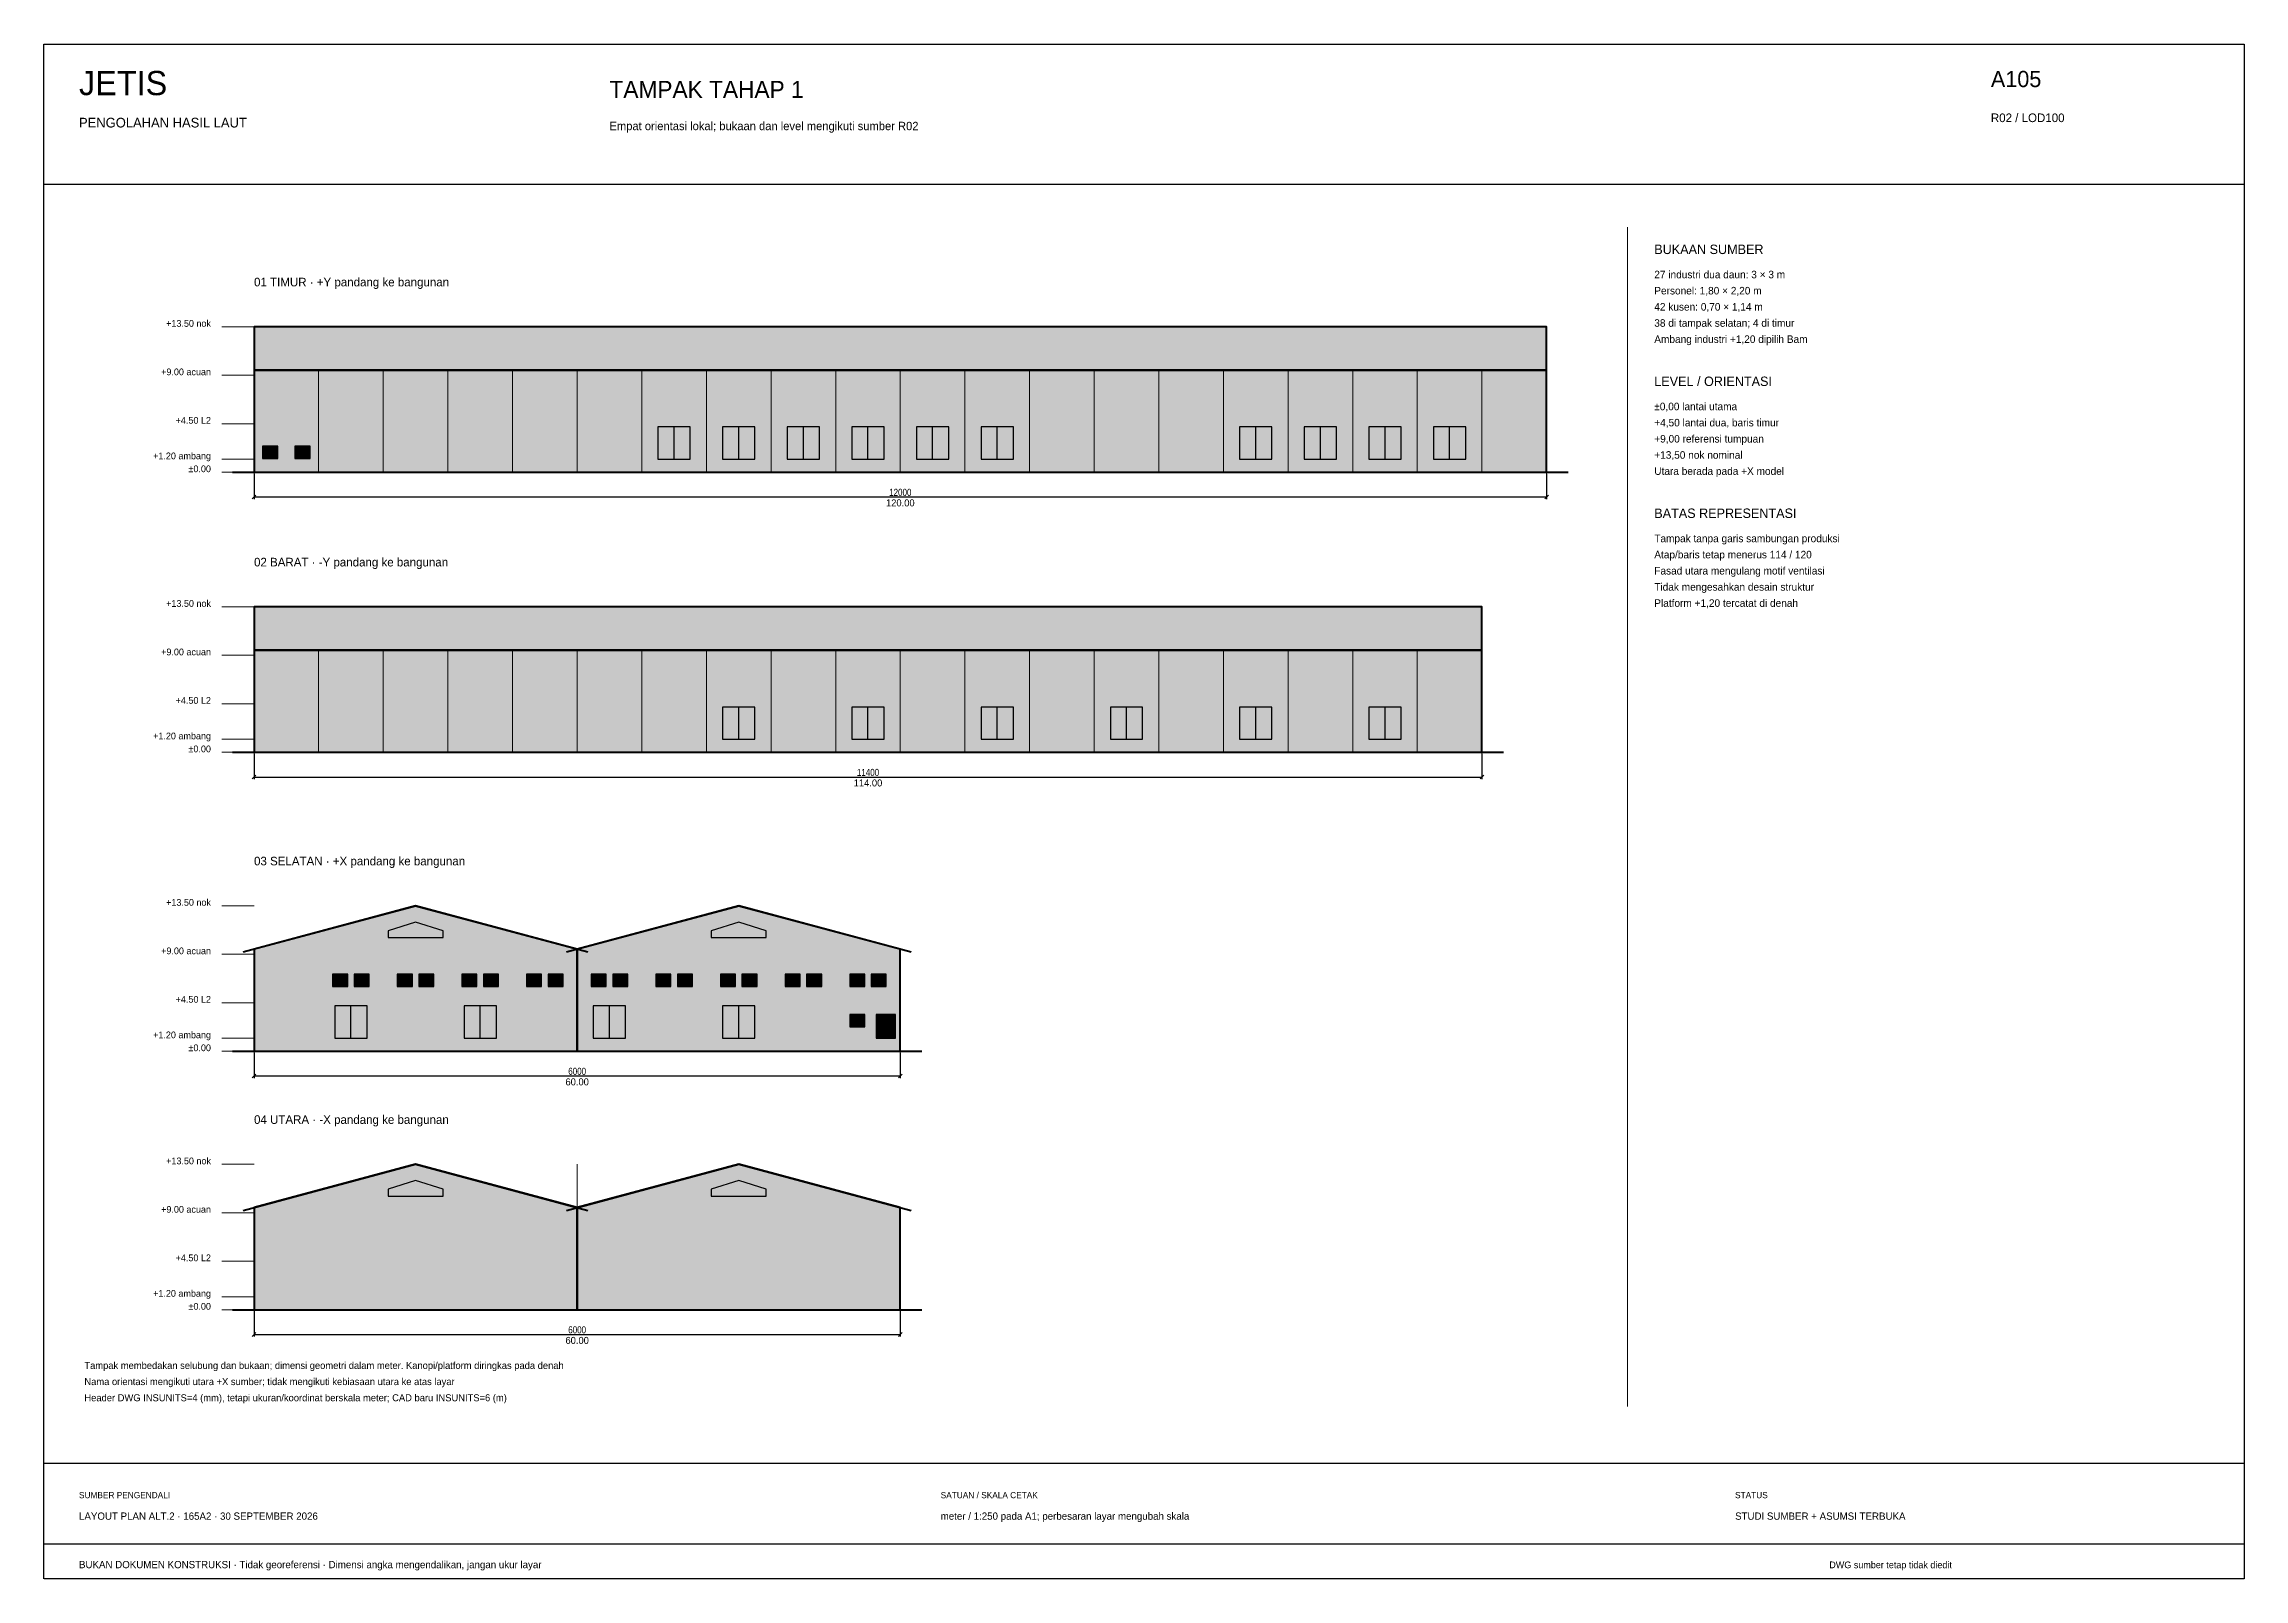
# Model space of a CAD drawing. Header units: metres. Extents: x -40 to 12011, y -1317 to 9636.
# Drawn here: x -14.5 to 189.8, y -879.2 to -736.8 of the extents above; entities that cross this region are included whole.
import ezdxf
from ezdxf.enums import TextEntityAlignment as Align

# ---------------------------------------------------------------- set-up
doc = ezdxf.new("R2010")
doc.units = ezdxf.units.M
for name, color, linetype, lineweight in [('DIMENSION', 8, 'Continuous', 18), ('GRID', 8, 'Continuous', 13), ('HATCH', 8, 'Continuous', 13), ('NOTE', 7, 'Continuous', 15), ('OPENING', 4, 'Continuous', 30), ('ROOF', 4, 'Continuous', 40), ('SECTION', 7, 'Continuous', 60), ('TITLE', 7, 'Continuous', 30), ('WALL', 7, 'Continuous', 40)]:
    doc.layers.add(name, color=color, linetype=linetype, lineweight=lineweight)
doc.styles.add('OpenSansCondensed-Light', font='OpenSansCondensed-Light.ttf')
doc.dimstyles.new('EZDXF', dxfattribs={"dimtxt": 0.25, "dimasz": 0.175, "dimexe": 0.375, "dimexo": 0.125, "dimgap": 0.1, "dimtad": 1, "dimlfac": 100, "dimzin": 12, "dimdsep": 46, "dimtxsty": 'OpenSansCondensed-Light', "dimblk": 'ARCHTICK', "dimcen": 2.5, "dimazin": 3, "dimtfac": 0.5, "dimtmove": 2, "dimatfit": 3})

# ---------------------------------------------------------------- blocks, each defined once
blk = doc.blocks.new('_ARCHTICK')
at = {"color": 0, "linetype": 'ByBlock', "const_width": 0.15}
blk.add_lwpolyline([(-0.5, -0.5), (0.5, 0.5)], dxfattribs=at)

msp = doc.modelspace()

# ---------------------------------------------------------------- hatches: boundary and pattern name
at = {"layer": 'HATCH'}
for color, points in [(254, [(5, -767.01924), (125, -767.01924), (125, -763), (5, -763)]), (254, [(5, -776.5), (125, -776.5), (125, -767.01924), (5, -767.01924)]), (7, [(5.8, -775.24), (6.5, -775.24), (6.5, -774.1), (5.8, -774.1)]), (7, [(6.5, -775.24), (7.2, -775.24), (7.2, -774.1), (6.5, -774.1)]), (7, [(8.8, -775.24), (9.5, -775.24), (9.5, -774.1), (8.8, -774.1)]), (7, [(9.5, -775.24), (10.2, -775.24), (10.2, -774.1), (9.5, -774.1)]), (7, [(42.5, -775.3), (45.5, -775.3), (45.5, -772.3), (42.5, -772.3)]), (7, [(48.5, -775.3), (51.5, -775.3), (51.5, -772.3), (48.5, -772.3)]), (7, [(54.5, -775.3), (57.5, -775.3), (57.5, -772.3), (54.5, -772.3)]), (7, [(60.5, -775.3), (63.5, -775.3), (63.5, -772.3), (60.5, -772.3)]), (7, [(66.5, -775.3), (69.5, -775.3), (69.5, -772.3), (66.5, -772.3)]), (7, [(72.5, -775.3), (75.5, -775.3), (75.5, -772.3), (72.5, -772.3)]), (7, [(96.5, -775.3), (99.5, -775.3), (99.5, -772.3), (96.5, -772.3)]), (7, [(102.5, -775.3), (105.5, -775.3), (105.5, -772.3), (102.5, -772.3)]), (7, [(108.5, -775.3), (111.5, -775.3), (111.5, -772.3), (108.5, -772.3)]), (7, [(114.5, -775.3), (117.5, -775.3), (117.5, -772.3), (114.5, -772.3)]), (254, [(5, -793.01924), (119, -793.01924), (119, -789), (5, -789)]), (254, [(5, -802.5), (119, -802.5), (119, -793.01924), (5, -793.01924)]), (7, [(48.5, -801.3), (51.5, -801.3), (51.5, -798.3), (48.5, -798.3)]), (7, [(60.5, -801.3), (63.5, -801.3), (63.5, -798.3), (60.5, -798.3)]), (7, [(72.5, -801.3), (75.5, -801.3), (75.5, -798.3), (72.5, -798.3)]), (7, [(84.5, -801.3), (87.5, -801.3), (87.5, -798.3), (84.5, -798.3)]), (7, [(96.5, -801.3), (99.5, -801.3), (99.5, -798.3), (96.5, -798.3)]), (7, [(108.5, -801.3), (111.5, -801.3), (111.5, -798.3), (108.5, -798.3)]), (254, [(5, -830.25), (35, -830.25), (35, -820.76924), (20, -816.75), (5, -820.76924)]), (254, [(35, -830.25), (65, -830.25), (65, -820.76924), (50, -816.75), (35, -820.76924)]), (7, [(17.45, -819.71125), (22.55, -819.71125), (22.55, -819.06984), (20, -818.26604), (17.45, -819.06984)]), (7, [(47.45, -819.71125), (52.55, -819.71125), (52.55, -819.06984), (50, -818.26604), (47.45, -819.06984)]), (7, [(12.3, -824.25), (13, -824.25), (13, -823.11), (12.3, -823.11)]), (7, [(13, -824.25), (13.7, -824.25), (13.7, -823.11), (13, -823.11)]), (7, [(14.3, -824.25), (15, -824.25), (15, -823.11), (14.3, -823.11)]), (7, [(15, -824.25), (15.7, -824.25), (15.7, -823.11), (15, -823.11)]), (7, [(18.3, -824.25), (19, -824.25), (19, -823.11), (18.3, -823.11)]), (7, [(19, -824.25), (19.7, -824.25), (19.7, -823.11), (19, -823.11)]), (7, [(20.3, -824.25), (21, -824.25), (21, -823.11), (20.3, -823.11)]), (7, [(21, -824.25), (21.7, -824.25), (21.7, -823.11), (21, -823.11)]), (7, [(24.3, -824.25), (25, -824.25), (25, -823.11), (24.3, -823.11)]), (7, [(25, -824.25), (25.7, -824.25), (25.7, -823.11), (25, -823.11)]), (7, [(26.3, -824.25), (27, -824.25), (27, -823.11), (26.3, -823.11)]), (7, [(27, -824.25), (27.7, -824.25), (27.7, -823.11), (27, -823.11)]), (7, [(30.3, -824.25), (31, -824.25), (31, -823.11), (30.3, -823.11)]), (7, [(31, -824.25), (31.7, -824.25), (31.7, -823.11), (31, -823.11)]), (7, [(32.3, -824.25), (33, -824.25), (33, -823.11), (32.3, -823.11)]), (7, [(33, -824.25), (33.7, -824.25), (33.7, -823.11), (33, -823.11)]), (7, [(36.3, -824.25), (37, -824.25), (37, -823.11), (36.3, -823.11)]), (7, [(37, -824.25), (37.7, -824.25), (37.7, -823.11), (37, -823.11)]), (7, [(38.3, -824.25), (39, -824.25), (39, -823.11), (38.3, -823.11)]), (7, [(39, -824.25), (39.7, -824.25), (39.7, -823.11), (39, -823.11)]), (7, [(42.3, -824.25), (43, -824.25), (43, -823.11), (42.3, -823.11)]), (7, [(43, -824.25), (43.7, -824.25), (43.7, -823.11), (43, -823.11)]), (7, [(44.3, -824.25), (45, -824.25), (45, -823.11), (44.3, -823.11)]), (7, [(45, -824.25), (45.7, -824.25), (45.7, -823.11), (45, -823.11)]), (7, [(48.3, -824.25), (49, -824.25), (49, -823.11), (48.3, -823.11)]), (7, [(49, -824.25), (49.7, -824.25), (49.7, -823.11), (49, -823.11)]), (7, [(50.3, -824.25), (51, -824.25), (51, -823.11), (50.3, -823.11)]), (7, [(51, -824.25), (51.7, -824.25), (51.7, -823.11), (51, -823.11)]), (7, [(54.3, -824.25), (55, -824.25), (55, -823.11), (54.3, -823.11)]), (7, [(55, -824.25), (55.7, -824.25), (55.7, -823.11), (55, -823.11)]), (7, [(56.3, -824.25), (57, -824.25), (57, -823.11), (56.3, -823.11)]), (7, [(57, -824.25), (57.7, -824.25), (57.7, -823.11), (57, -823.11)]), (7, [(60.3, -824.25), (61, -824.25), (61, -823.11), (60.3, -823.11)]), (7, [(61, -824.25), (61.7, -824.25), (61.7, -823.11), (61, -823.11)]), (7, [(62.3, -824.25), (63, -824.25), (63, -823.11), (62.3, -823.11)]), (7, [(63, -824.25), (63.7, -824.25), (63.7, -823.11), (63, -823.11)]), (7, [(12.5, -829.05), (15.5, -829.05), (15.5, -826.05), (12.5, -826.05)]), (7, [(24.5, -829.05), (27.5, -829.05), (27.5, -826.05), (24.5, -826.05)]), (7, [(36.5, -829.05), (39.5, -829.05), (39.5, -826.05), (36.5, -826.05)]), (7, [(48.5, -829.05), (51.5, -829.05), (51.5, -826.05), (48.5, -826.05)]), (7, [(60.3, -827.99), (61, -827.99), (61, -826.85), (60.3, -826.85)]), (7, [(61, -827.99), (61.7, -827.99), (61.7, -826.85), (61, -826.85)]), (7, [(62.75, -829.05), (64.55, -829.05), (64.55, -826.85), (62.75, -826.85)]), (254, [(5, -854.25), (35, -854.25), (35, -844.76924), (20, -840.75), (5, -844.76924)]), (254, [(35, -854.25), (65, -854.25), (65, -844.76924), (50, -840.75), (35, -844.76924)]), (7, [(17.45, -843.71125), (22.55, -843.71125), (22.55, -843.06984), (20, -842.26604), (17.45, -843.06984)]), (7, [(47.45, -843.71125), (52.55, -843.71125), (52.55, -843.06984), (50, -842.26604), (47.45, -843.06984)])]:
    msp.add_hatch(color=color, dxfattribs=at).paths.add_polyline_path(points)

# ---------------------------------------------------------------- linework, layer by layer
at = {"layer": 'DIMENSION', "linetype": 'Continuous'}
for p, q in [((5, -763), (2, -763)), ((5, -767.5), (2, -767.5)), ((5, -772), (2, -772)), ((5, -775.3), (2, -775.3)), ((5, -776.5), (2, -776.5)), ((5, -776.5), (5, -778.8)), ((125, -776.5), (125, -778.8)), ((4.825, -778.975), (5.175, -778.625)), ((5, -778.8), (125, -778.8)), ((124.825, -778.975), (125.175, -778.625)), ((5, -789), (2, -789)), ((5, -793.5), (2, -793.5)), ((5, -798), (2, -798)), ((5, -801.3), (2, -801.3)), ((5, -802.5), (2, -802.5)), ((5, -802.5), (5, -804.8)), ((119, -802.5), (119, -804.8)), ((4.825, -804.975), (5.175, -804.625)), ((118.825, -804.975), (119.175, -804.625)), ((5, -804.8), (119, -804.8)), ((5, -816.75), (2, -816.75)), ((5, -821.25), (2, -821.25)), ((5, -825.75), (2, -825.75)), ((5, -829.05), (2, -829.05)), ((5, -830.25), (2, -830.25)), ((5, -830.25), (5, -832.55)), ((65, -830.25), (65, -832.55)), ((4.825, -832.725), (5.175, -832.375)), ((5, -832.55), (65, -832.55)), ((64.825, -832.725), (65.175, -832.375)), ((5, -840.75), (2, -840.75)), ((5, -845.25), (2, -845.25)), ((5, -849.75), (2, -849.75)), ((5, -853.05), (2, -853.05)), ((5, -854.25), (2, -854.25)), ((5, -854.25), (5, -856.55)), ((65, -854.25), (65, -856.55)), ((4.825, -856.725), (5.175, -856.375)), ((5, -856.55), (65, -856.55)), ((64.825, -856.725), (65.175, -856.375))]:
    msp.add_line(p, q, dxfattribs=at)
at = {"layer": 'GRID'}
msp.add_line((132.5, -753.75), (132.5, -863.25), dxfattribs=at)
at = {"layer": 'GRID', "linetype": 'Continuous'}
for p, q in [((5, -776.5), (5, -767.01924)), ((11, -776.5), (11, -767.01924)), ((17, -776.5), (17, -767.01924)), ((23, -776.5), (23, -767.01924)), ((29, -776.5), (29, -767.01924)), ((35, -776.5), (35, -767.01924)), ((41, -776.5), (41, -767.01924)), ((47, -776.5), (47, -767.01924)), ((53, -776.5), (53, -767.01924)), ((59, -776.5), (59, -767.01924)), ((65, -776.5), (65, -767.01924)), ((71, -776.5), (71, -767.01924)), ((77, -776.5), (77, -767.01924)), ((83, -776.5), (83, -767.01924)), ((89, -776.5), (89, -767.01924)), ((95, -776.5), (95, -767.01924)), ((101, -776.5), (101, -767.01924)), ((107, -776.5), (107, -767.01924)), ((113, -776.5), (113, -767.01924)), ((119, -776.5), (119, -767.01924)), ((125, -776.5), (125, -767.01924)), ((5, -802.5), (5, -793.01924)), ((11, -802.5), (11, -793.01924)), ((17, -802.5), (17, -793.01924)), ((23, -802.5), (23, -793.01924)), ((29, -802.5), (29, -793.01924)), ((35, -802.5), (35, -793.01924)), ((41, -802.5), (41, -793.01924)), ((47, -802.5), (47, -793.01924)), ((53, -802.5), (53, -793.01924)), ((59, -802.5), (59, -793.01924)), ((65, -802.5), (65, -793.01924)), ((71, -802.5), (71, -793.01924)), ((77, -802.5), (77, -793.01924)), ((83, -802.5), (83, -793.01924)), ((89, -802.5), (89, -793.01924)), ((95, -802.5), (95, -793.01924)), ((101, -802.5), (101, -793.01924)), ((107, -802.5), (107, -793.01924)), ((113, -802.5), (113, -793.01924)), ((119, -802.5), (119, -793.01924)), ((35, -854.25), (35, -840.75))]:
    msp.add_line(p, q, dxfattribs=at)
at = {"layer": 'OPENING', "linetype": 'Continuous'}
for p, q in [((44, -775.3), (44, -772.3)), ((50, -775.3), (50, -772.3)), ((56, -775.3), (56, -772.3)), ((62, -775.3), (62, -772.3)), ((68, -775.3), (68, -772.3)), ((74, -775.3), (74, -772.3)), ((98, -775.3), (98, -772.3)), ((104, -775.3), (104, -772.3)), ((110, -775.3), (110, -772.3)), ((116, -775.3), (116, -772.3)), ((50, -801.3), (50, -798.3)), ((62, -801.3), (62, -798.3)), ((74, -801.3), (74, -798.3)), ((86, -801.3), (86, -798.3)), ((98, -801.3), (98, -798.3)), ((110, -801.3), (110, -798.3)), ((14, -829.05), (14, -826.05)), ((26, -829.05), (26, -826.05)), ((38, -829.05), (38, -826.05)), ((50, -829.05), (50, -826.05)), ((63.65, -829.05), (63.65, -826.85))]:
    msp.add_line(p, q, dxfattribs=at)
for points in [[(5.8, -775.24), (6.5, -775.24), (6.5, -774.1), (5.8, -774.1)], [(6.5, -775.24), (7.2, -775.24), (7.2, -774.1), (6.5, -774.1)], [(8.8, -775.24), (9.5, -775.24), (9.5, -774.1), (8.8, -774.1)], [(9.5, -775.24), (10.2, -775.24), (10.2, -774.1), (9.5, -774.1)], [(42.5, -775.3), (45.5, -775.3), (45.5, -772.3), (42.5, -772.3)], [(48.5, -775.3), (51.5, -775.3), (51.5, -772.3), (48.5, -772.3)], [(54.5, -775.3), (57.5, -775.3), (57.5, -772.3), (54.5, -772.3)], [(60.5, -775.3), (63.5, -775.3), (63.5, -772.3), (60.5, -772.3)], [(66.5, -775.3), (69.5, -775.3), (69.5, -772.3), (66.5, -772.3)], [(72.5, -775.3), (75.5, -775.3), (75.5, -772.3), (72.5, -772.3)], [(96.5, -775.3), (99.5, -775.3), (99.5, -772.3), (96.5, -772.3)], [(102.5, -775.3), (105.5, -775.3), (105.5, -772.3), (102.5, -772.3)], [(108.5, -775.3), (111.5, -775.3), (111.5, -772.3), (108.5, -772.3)], [(114.5, -775.3), (117.5, -775.3), (117.5, -772.3), (114.5, -772.3)], [(48.5, -801.3), (51.5, -801.3), (51.5, -798.3), (48.5, -798.3)], [(60.5, -801.3), (63.5, -801.3), (63.5, -798.3), (60.5, -798.3)], [(72.5, -801.3), (75.5, -801.3), (75.5, -798.3), (72.5, -798.3)], [(84.5, -801.3), (87.5, -801.3), (87.5, -798.3), (84.5, -798.3)], [(96.5, -801.3), (99.5, -801.3), (99.5, -798.3), (96.5, -798.3)], [(108.5, -801.3), (111.5, -801.3), (111.5, -798.3), (108.5, -798.3)], [(17.45, -819.71125), (22.55, -819.71125), (22.55, -819.06984), (20, -818.26604), (17.45, -819.06984)], [(47.45, -819.71125), (52.55, -819.71125), (52.55, -819.06984), (50, -818.26604), (47.45, -819.06984)], [(12.3, -824.25), (13, -824.25), (13, -823.11), (12.3, -823.11)], [(13, -824.25), (13.7, -824.25), (13.7, -823.11), (13, -823.11)], [(14.3, -824.25), (15, -824.25), (15, -823.11), (14.3, -823.11)], [(15, -824.25), (15.7, -824.25), (15.7, -823.11), (15, -823.11)], [(18.3, -824.25), (19, -824.25), (19, -823.11), (18.3, -823.11)], [(19, -824.25), (19.7, -824.25), (19.7, -823.11), (19, -823.11)], [(20.3, -824.25), (21, -824.25), (21, -823.11), (20.3, -823.11)], [(21, -824.25), (21.7, -824.25), (21.7, -823.11), (21, -823.11)], [(24.3, -824.25), (25, -824.25), (25, -823.11), (24.3, -823.11)], [(25, -824.25), (25.7, -824.25), (25.7, -823.11), (25, -823.11)], [(26.3, -824.25), (27, -824.25), (27, -823.11), (26.3, -823.11)], [(27, -824.25), (27.7, -824.25), (27.7, -823.11), (27, -823.11)], [(30.3, -824.25), (31, -824.25), (31, -823.11), (30.3, -823.11)], [(31, -824.25), (31.7, -824.25), (31.7, -823.11), (31, -823.11)], [(32.3, -824.25), (33, -824.25), (33, -823.11), (32.3, -823.11)], [(33, -824.25), (33.7, -824.25), (33.7, -823.11), (33, -823.11)], [(36.3, -824.25), (37, -824.25), (37, -823.11), (36.3, -823.11)], [(37, -824.25), (37.7, -824.25), (37.7, -823.11), (37, -823.11)], [(38.3, -824.25), (39, -824.25), (39, -823.11), (38.3, -823.11)], [(39, -824.25), (39.7, -824.25), (39.7, -823.11), (39, -823.11)], [(42.3, -824.25), (43, -824.25), (43, -823.11), (42.3, -823.11)], [(43, -824.25), (43.7, -824.25), (43.7, -823.11), (43, -823.11)], [(44.3, -824.25), (45, -824.25), (45, -823.11), (44.3, -823.11)], [(45, -824.25), (45.7, -824.25), (45.7, -823.11), (45, -823.11)], [(48.3, -824.25), (49, -824.25), (49, -823.11), (48.3, -823.11)], [(49, -824.25), (49.7, -824.25), (49.7, -823.11), (49, -823.11)], [(50.3, -824.25), (51, -824.25), (51, -823.11), (50.3, -823.11)], [(51, -824.25), (51.7, -824.25), (51.7, -823.11), (51, -823.11)], [(54.3, -824.25), (55, -824.25), (55, -823.11), (54.3, -823.11)], [(55, -824.25), (55.7, -824.25), (55.7, -823.11), (55, -823.11)], [(56.3, -824.25), (57, -824.25), (57, -823.11), (56.3, -823.11)], [(57, -824.25), (57.7, -824.25), (57.7, -823.11), (57, -823.11)], [(60.3, -824.25), (61, -824.25), (61, -823.11), (60.3, -823.11)], [(61, -824.25), (61.7, -824.25), (61.7, -823.11), (61, -823.11)], [(62.3, -824.25), (63, -824.25), (63, -823.11), (62.3, -823.11)], [(63, -824.25), (63.7, -824.25), (63.7, -823.11), (63, -823.11)], [(12.5, -829.05), (15.5, -829.05), (15.5, -826.05), (12.5, -826.05)], [(24.5, -829.05), (27.5, -829.05), (27.5, -826.05), (24.5, -826.05)], [(36.5, -829.05), (39.5, -829.05), (39.5, -826.05), (36.5, -826.05)], [(48.5, -829.05), (51.5, -829.05), (51.5, -826.05), (48.5, -826.05)], [(60.3, -827.99), (61, -827.99), (61, -826.85), (60.3, -826.85)], [(61, -827.99), (61.7, -827.99), (61.7, -826.85), (61, -826.85)], [(62.75, -829.05), (64.55, -829.05), (64.55, -826.85), (62.75, -826.85)], [(17.45, -843.71125), (22.55, -843.71125), (22.55, -843.06984), (20, -842.26604), (17.45, -843.06984)], [(47.45, -843.71125), (52.55, -843.71125), (52.55, -843.06984), (50, -842.26604), (47.45, -843.06984)]]:
    msp.add_lwpolyline(points, close=True, dxfattribs=at)
at = {"layer": 'ROOF', "linetype": 'Continuous'}
for points in [[(5, -767.01924), (125, -767.01924), (125, -763), (5, -763)], [(5, -793.01924), (119, -793.01924), (119, -789), (5, -789)]]:
    msp.add_lwpolyline(points, close=True, dxfattribs=at)
for points in [[(4, -821.03719), (20, -816.75), (36, -821.03719)], [(34, -821.03719), (50, -816.75), (66, -821.03719)], [(4, -845.03719), (20, -840.75), (36, -845.03719)], [(34, -845.03719), (50, -840.75), (66, -845.03719)]]:
    msp.add_lwpolyline(points, dxfattribs=at)
at = {"layer": 'SECTION', "linetype": 'Continuous'}
for p, q in [((3, -776.5), (127, -776.5)), ((3, -802.5), (121, -802.5)), ((3, -830.25), (67, -830.25)), ((3, -854.25), (67, -854.25))]:
    msp.add_line(p, q, dxfattribs=at)
at = {"layer": 'TITLE'}
for p, q in [((-14.5, -736.75), (189.75, -736.75)), ((-14.5, -879.25), (-14.5, -736.75)), ((189.75, -736.75), (189.75, -879.25)), ((-14.5, -749.75), (189.75, -749.75)), ((-14.5, -868.5), (189.75, -868.5)), ((-14.5, -876), (189.75, -876)), ((189.75, -879.25), (-14.5, -879.25))]:
    msp.add_line(p, q, dxfattribs=at)
at = {"layer": 'WALL', "linetype": 'Continuous'}
for points in [[(5, -776.5), (125, -776.5), (125, -767.01924), (5, -767.01924)], [(5, -802.5), (119, -802.5), (119, -793.01924), (5, -793.01924)], [(5, -830.25), (35, -830.25), (35, -820.76924), (20, -816.75), (5, -820.76924)], [(35, -830.25), (65, -830.25), (65, -820.76924), (50, -816.75), (35, -820.76924)], [(5, -854.25), (35, -854.25), (35, -844.76924), (20, -840.75), (5, -844.76924)], [(35, -854.25), (65, -854.25), (65, -844.76924), (50, -840.75), (35, -844.76924)]]:
    msp.add_lwpolyline(points, close=True, dxfattribs=at)

# ---------------------------------------------------------------- texts
at = {"layer": 'DIMENSION'}
for s, p in [('120.00', (65, -779.35)), ('114.00', (62, -805.35)), ('60.00', (35, -833.1)), ('60.00', (35, -857.1))]:
    msp.add_text(s, height=0.65, dxfattribs=at).set_placement(p, align=Align.MIDDLE_CENTER)
at = {"layer": 'NOTE'}
for s, p in [('+13.50 nok', (1, -763)), ('+9.00 acuan', (1, -767.5)), ('+4.50 L2', (1, -772)), ('+1.20 ambang', (1, -775.3)), ('±0.00', (1, -776.5)), ('+13.50 nok', (1, -789)), ('+9.00 acuan', (1, -793.5)), ('+4.50 L2', (1, -798)), ('+1.20 ambang', (1, -801.3)), ('±0.00', (1, -802.5)), ('+13.50 nok', (1, -816.75)), ('+9.00 acuan', (1, -821.25)), ('+4.50 L2', (1, -825.75)), ('+1.20 ambang', (1, -829.05)), ('±0.00', (1, -830.25)), ('+13.50 nok', (1, -840.75)), ('+9.00 acuan', (1, -845.25)), ('+4.50 L2', (1, -849.75)), ('+1.20 ambang', (1, -853.05)), ('±0.00', (1, -854.25))]:
    msp.add_text(s, height=0.625, dxfattribs=at).set_placement(p, align=Align.RIGHT)
at = {"layer": 'TITLE'}
for s, height, p in [('JETIS', 2.25, (-11.25, -741.5)), ('A105', 1.5, (166.25, -740.75)), ('TAMPAK TAHAP 1', 1.575, (38, -741.75)), ('R02 / LOD100', 0.8, (166.25, -744)), ('PENGOLAHAN HASIL LAUT', 0.9, (-11.25, -744.5)), ('Empat orientasi lokal; bukaan dan level mengikuti sumber R02', 0.775, (38, -744.75)), ('BUKAAN SUMBER', 0.875, (135, -756.25)), ('27 industri dua daun: 3 × 3 m', 0.7, (135, -758.5)), ('01 TIMUR · +Y pandang ke bangunan', 0.8, (5, -759.25)), ('Personel: 1,80 × 2,20 m', 0.7, (135, -760)), ('42 kusen: 0,70 × 1,14 m', 0.7, (135, -761.5)), ('Ambang industri +1,20 dipilih Bam', 0.7, (135, -764.5)), ('38 di tampak selatan; 4 di timur', 0.7, (135, -763)), ('LEVEL / ORIENTASI', 0.875, (135, -768.5)), ('±0,00 lantai utama', 0.7, (135, -770.75)), ('+4,50 lantai dua, baris timur', 0.7, (135, -772.25)), ('+9,00 referensi tumpuan', 0.7, (135, -773.75)), ('+13,50 nok nominal', 0.7, (135, -775.25)), ('Utara berada pada +X model', 0.7, (135, -776.75)), ('BATAS REPRESENTASI', 0.875, (135, -780.75)), ('Tampak tanpa garis sambungan produksi', 0.7, (135, -783)), ('Atap/baris tetap menerus 114 / 120', 0.7, (135, -784.5)), ('02 BARAT · -Y pandang ke bangunan', 0.8, (5, -785.25)), ('Fasad utara mengulang motif ventilasi', 0.7, (135, -786)), ('Tidak mengesahkan desain struktur', 0.7, (135, -787.5)), ('Platform +1,20 tercatat di denah', 0.7, (135, -789)), ('03 SELATAN · +X pandang ke bangunan', 0.8, (5, -813)), ('04 UTARA · -X pandang ke bangunan', 0.8, (5, -837)), ('Tampak membedakan selubung dan bukaan; dimensi geometri dalam meter. Kanopi/platform diringkas pada denah', 0.65, (-10.75, -859.75)), ('Nama orientasi mengikuti utara +X sumber; tidak mengikuti kebiasaan utara ke atas layar', 0.65, (-10.75, -861.25)), ('Header DWG INSUNITS=4 (mm), tetapi ukuran/koordinat berskala meter; CAD baru INSUNITS=6 (m)', 0.65, (-10.75, -862.75)), ('SUMBER PENGENDALI', 0.575, (-11.25, -871.75)), ('SATUAN / SKALA CETAK', 0.575, (68.75, -871.75)), ('STATUS', 0.575, (142.5, -871.75)), ('LAYOUT PLAN ALT.2 · 165A2 · 30 SEPTEMBER 2026', 0.675, (-11.25, -873.75)), ('meter / 1:250 pada A1; perbesaran layar mengubah skala', 0.675, (68.75, -873.75)), ('STUDI SUMBER + ASUMSI TERBUKA', 0.675, (142.5, -873.75)), ('BUKAN DOKUMEN KONSTRUKSI · Tidak georeferensi · Dimensi angka mengendalikan, jangan ukur layar', 0.675, (-11.25, -878.25)), ('DWG sumber tetap tidak diedit', 0.625, (151.25, -878.25))]:
    msp.add_text(s, height=height, dxfattribs=at).set_placement(p)

# ---------------------------------------------------------------- dimensions: what is measured, and where the dimension line sits
at = {"layer": 'DIMENSION'}
for base, p1, p2 in [((5, -778.8), (5, -776.5), (125, -776.5)), ((5, -804.8), (5, -802.5), (119, -802.5)), ((5, -832.55), (5, -830.25), (65, -830.25)), ((5, -856.55), (5, -854.25), (65, -854.25))]:
    msp.add_linear_dim(base=base, p1=p1, p2=p2, dimstyle='EZDXF', override={"dimtxt": 0.65, "dimasz": 0.2, "dimexe": 0.2, "dimexo": 0.15, "dimtad": 1, "dimdec": 2, "dimclrd": 8, "dimclre": 8, "dimclrt": 8}, dxfattribs=at).render()

doc.saveas('drawing.dxf')
